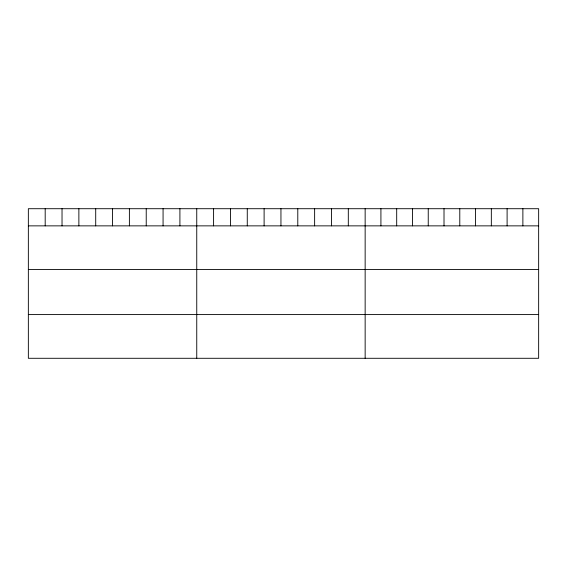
<?xml version="1.0" encoding="UTF-8"?>
<svg xmlns="http://www.w3.org/2000/svg" width="567" height="567" viewBox="0 0 567 567"><rect width="100%" height="100%" fill="white"/><g stroke="black" fill="none" stroke-linecap="round" stroke-linejoin="round"><path stroke-width="0.85" d="M538.65 225.864L538.65 358.287L28.35 358.287L28.35 208.713L538.65 208.713L538.65 225.864L28.35 225.864M28.35 269.566L538.65 269.566M28.35 314.586L538.65 314.586M522.88 208.713L522.88 225.864M507.104 208.713L507.104 225.864M491.334 208.713L491.334 225.864M475.557 208.713L475.557 225.864M459.787 208.713L459.787 225.864M444.011 208.713L444.011 225.864M428.241 208.713L428.241 225.864M412.464 208.713L412.464 225.864M396.694 208.713L396.694 225.864M380.918 208.713L380.918 225.864M365.148 208.713L365.148 358.287M348.308 208.713L348.308 225.864M331.468 208.713L331.468 225.864M314.628 208.713L314.628 225.864M297.788 208.713L297.788 225.864M280.948 208.713L280.948 225.864M264.109 208.713L264.109 225.864M247.269 208.713L247.269 225.864M230.429 208.713L230.429 225.864M213.589 208.713L213.589 225.864M196.749 208.713L196.749 358.287M179.909 208.713L179.909 225.864M163.069 208.713L163.069 225.864M146.229 208.713L146.229 225.864M129.389 208.713L129.389 225.864M112.55 208.713L112.55 225.864M95.71 208.713L95.71 225.864M78.87 208.713L78.87 225.864M62.03 208.713L62.03 225.864M45.19 208.713L45.19 225.864"/></g></svg>
